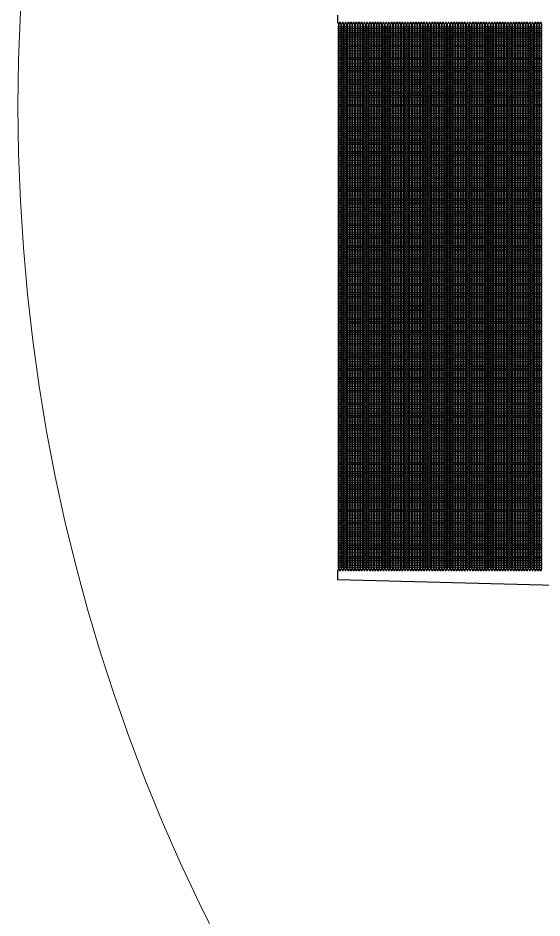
# Model space of a CAD drawing. Extents: x 4056 to 105656, y 4120 to 105720.
# Drawn here: x 4056 to 18557, y 32477 to 57365 of the extents above; entities that cross this region are included whole.
import ezdxf

# ---------------------------------------------------------------- set-up
doc = ezdxf.new("R2010")
doc.units = 13
doc.header["$MEASUREMENT"] = 0
doc.layers.add('Main Layer', color=7, linetype='Continuous', lineweight=0)

# ---------------------------------------------------------------- blocks, each defined once
blk = doc.blocks.new('row')
blk.add_lwpolyline([(-20, -1000, -0.774597), (-20, -1039), (-20, -1050, -0.774597), (-20, -1089), (-20, -1100, -0.774597), (-20, -1139), (-20, -1150, -0.774597), (-20, -1189), (-20, -1200, -0.774597), (-20, -1239), (-20, -1250, -0.774597), (-20, -1289), (-20, -1300, -0.774597), (-20, -1339), (-20, -1350, -0.774597), (-20, -1389), (-20, -1400, -0.774597), (-20, -1439), (-20, -1450, -0.774597), (-20, -1489), (-20, -1500, -0.774597), (-20, -1539), (-20, -1550, -0.774597), (-20, -1589), (-20, -1600, -0.774597), (-20, -1639), (-20, -1650, -0.774597), (-20, -1689), (-20, -1700, -0.774597), (-20, -1739), (-20, -1750, -0.774597), (-20, -1789), (-20, -1800, -0.774597), (-20, -1839), (-20, -1850, -0.774597), (-20, -1889), (-20, -1900, -0.774597), (-20, -1939), (-20, -1950, -0.774597), (-20, -1989), (-20, -2000, -0.774597), (-20, -2039), (-20, -2050, -0.774597), (-20, -2089), (-20, -2100, -0.774597), (-20, -2139), (-20, -2150, -0.774597), (-20, -2189), (-20, -2200, -0.774597), (-20, -2239), (-20, -2250, -0.774597), (-20, -2289), (-20, -2300, -0.774597), (-20, -2339), (-20, -2350, -0.774597), (-20, -2389), (-20, -2400, -0.774597), (-20, -2439), (-20, -2450, -0.774597), (-20, -2489), (-20, -2500, -0.774597), (-20, -2539), (-20, -2550, -0.774597), (-20, -2589), (-20, -2600, -0.774597), (-20, -2639), (-20, -2650, -0.774597), (-20, -2689), (-20, -2700, -0.774597), (-20, -2739), (-20, -2750, -0.774597), (-20, -2789), (-20, -2800, -0.774597), (-20, -2839), (-20, -2850, -0.774597), (-20, -2889), (-20, -2900, -0.774597), (-20, -2939), (-20, -2950, -0.774597), (-20, -2989), (-20, -3000, -0.774597), (-20, -3039), (-20, -3050, -0.774597), (-20, -3089), (-20, -3100, -0.774597), (-20, -3139), (-20, -3150, -0.774597), (-20, -3189), (-20, -3200, -0.774597), (-20, -3239), (-20, -3250, -0.774597), (-20, -3289), (-20, -3300, -0.774597), (-20, -3339), (-20, -3350, -0.774597), (-20, -3389), (-20, -3400, -0.774597), (-20, -3439), (-20, -3450, -0.774597), (-20, -3489), (-20, -3500, -0.774597), (-20, -3539), (-20, -3550, -0.774597), (-20, -3589), (-20, -3600, -0.774597), (-20, -3639), (-20, -3650, -0.774597), (-20, -3689), (-20, -3700, -0.774597), (-20, -3739), (-20, -3750, -0.774597), (-20, -3789), (-20, -3800, -0.774597), (-20, -3839), (-20, -3850, -0.774597), (-20, -3889), (-20, -3900, -0.774597), (-20, -3939), (-20, -3950, -0.774597), (-20, -3989), (-20, -4000, -0.774597), (-20, -4039), (-20, -4050, -0.774597), (-20, -4089), (-20, -4100, -0.774597), (-20, -4139), (-20, -4150, -0.774597), (-20, -4189), (-20, -4200, -0.774597), (-20, -4239), (-20, -4250, -0.774597), (-20, -4289), (-20, -4300, -0.774597), (-20, -4339), (-20, -4350, -0.774597), (-20, -4389), (-20, -4400, -0.774597), (-20, -4439), (-20, -4450, -0.774597), (-20, -4489), (-20, -4500, -0.774597), (-20, -4539), (-20, -4550, -0.774597), (-20, -4589), (-20, -4600, -0.774597), (-20, -4639), (-20, -4650, -0.774597), (-20, -4689), (-20, -4700, -0.774597), (-20, -4739), (-20, -4750, -0.774597), (-20, -4789), (-20, -4800, -0.774597), (-20, -4839), (-20, -4850, -0.774597), (-20, -4889), (-20, -4900, -0.774597), (-20, -4939), (-20, -4950, -0.774597), (-20, -4989), (-20, -5000, -0.774597), (-20, -5039), (-20, -5050, -0.774597), (-20, -5089), (-20, -5100, -0.774597), (-20, -5139), (-20, -5150, -0.774597), (-20, -5189), (-20, -5200, -0.774597), (-20, -5239), (-20, -5250, -0.774597), (-20, -5289), (-20, -5300, -0.774597), (-20, -5339), (-20, -5350, -0.774597), (-20, -5389), (-20, -5400, -0.774597), (-20, -5439), (-20, -5450, -0.774597), (-20, -5489), (-20, -5500, -0.774597), (-20, -5539), (-20, -5550, -0.774597), (-20, -5589), (-20, -5600, -0.774597), (-20, -5639), (-20, -5650, -0.774597), (-20, -5689), (-20, -5700, -0.774597), (-20, -5739), (-20, -5750, -0.774597), (-20, -5789), (-20, -5800, -0.774597), (-20, -5839), (-20, -5850, -0.774597), (-20, -5889), (-20, -5900, -0.774597), (-20, -5939), (-20, -5950, -0.774597), (-20, -5989), (-20, -6000, -0.774597), (-20, -6039), (-20, -6050, -0.774597), (-20, -6089), (-20, -6100, -0.774597), (-20, -6139), (-20, -6150, -0.774597), (-20, -6189), (-20, -6200, -0.774597), (-20, -6239), (-20, -6250, -0.774597), (-20, -6289), (-20, -6300, -0.774597), (-20, -6339), (-20, -6350, -0.774597), (-20, -6389), (-20, -6400, -0.774597), (-20, -6439), (-20, -6450, -0.774597), (-20, -6489), (-20, -6500, -0.774597), (-20, -6539), (-20, -6550, -0.774597), (-20, -6589), (-20, -6600, -0.774597), (-20, -6639), (-20, -6650, -0.774597), (-20, -6689), (-20, -6700, -0.774597), (-20, -6739), (-20, -6750, -0.774597), (-20, -6789), (-20, -6800, -0.774597), (-20, -6839), (-20, -6850, -0.774597), (-20, -6889), (-20, -6900, -0.774597), (-20, -6939), (-20, -6950, -0.774597), (-20, -6989), (-20, -7000, -0.774597), (-20, -7039), (-20, -7050, -0.774597), (-20, -7089), (-20, -7100, -0.774597), (-20, -7139), (-20, -7150, -0.774597), (-20, -7189), (-20, -7200, -0.774597), (-20, -7239), (-20, -7250, -0.774597), (-20, -7289), (-20, -7300, -0.774597), (-20, -7339), (-20, -7350, -0.774597), (-20, -7389), (-20, -7400, -0.774597), (-20, -7439), (-20, -7450, -0.774597), (-20, -7489), (-20, -7500, -0.774597), (-20, -7539), (-20, -7550, -0.774597), (-20, -7589), (-20, -7600, -0.774597), (-20, -7639), (-20, -7650, -0.774597), (-20, -7689), (-20, -7700, -0.774597), (-20, -7739), (-20, -7750, -0.774597), (-20, -7789), (-20, -7800, -0.774597), (-20, -7839), (-20, -7850, -0.774597), (-20, -7889), (-20, -7900, -0.774597), (-20, -7939), (-20, -7950, -0.774597), (-20, -7989), (-20, -8000, -0.774597), (-20, -8039), (-20, -8050, -0.774597), (-20, -8089), (-20, -8100, -0.774597), (-20, -8139), (-20, -8150, -0.774597), (-20, -8189), (-20, -8200, -0.774597), (-20, -8239), (-20, -8250, -0.774597), (-20, -8289), (-20, -8300, -0.774597), (-20, -8339), (-20, -8350, -0.774597), (-20, -8389), (-20, -8400, -0.774597), (-20, -8439), (-20, -8450, -0.774597), (-20, -8489), (-20, -8500, -0.774597), (-20, -8539), (-20, -8550, -0.774597), (-20, -8589), (-20, -8600, -0.774597), (-20, -8639), (-20, -8650, -0.774597), (-20, -8689), (-20, -8700, -0.774597), (-20, -8739), (-20, -8750, -0.774597), (-20, -8789), (-20, -8800, -0.774597), (-20, -8839), (-20, -8850, -0.774597), (-20, -8889), (-20, -8900, -0.774597), (-20, -8939), (-20, -8950, -0.774597), (-20, -8989), (-20, -9000, -0.774597), (-20, -9039), (-20, -9050, -0.774597), (-20, -9089), (-20, -9100, -0.774597), (-20, -9139), (-20, -9150, -0.774597), (-20, -9189), (-20, -9200, -0.774597), (-20, -9239), (-20, -9250, -0.774597), (-20, -9289), (-20, -9300, -0.774597), (-20, -9339), (-20, -9350, -0.774597), (-20, -9389), (-20, -9400, -0.774597), (-20, -9439), (-20, -9450, -0.774597), (-20, -9489), (-20, -9500, -0.774597), (-20, -9539), (-20, -9550, -0.774597), (-20, -9589), (-20, -9600, -0.774597), (-20, -9639), (-20, -9650, -0.774597), (-20, -9689), (-20, -9700, -0.774597), (-20, -9739), (-20, -9750, -0.774597), (-20, -9789), (-20, -9800, -0.774597), (-20, -9839), (-20, -9850, -0.774597), (-20, -9889), (-20, -9900, -0.774597), (-20, -9939), (-20, -9950, -0.774597), (-20, -9989), (-20, -10000, -0.774597), (-20, -10039), (-20, -10050, -0.774597), (-20, -10089), (-20, -10100, -0.774597), (-20, -10139), (-20, -10150, -0.774597), (-20, -10189), (-20, -10200, -0.774597), (-20, -10239), (-20, -10250, -0.774597), (-20, -10289), (-20, -10300, -0.774597), (-20, -10339), (-20, -10350, -0.774597), (-20, -10389), (-20, -10400, -0.774597), (-20, -10439), (-20, -10450, -0.774597), (-20, -10489), (-20, -10500, -0.774597), (-20, -10539), (-20, -10550, -0.774597), (-20, -10589), (-20, -10600, -0.774597), (-20, -10639), (-20, -10650, -0.774597), (-20, -10689), (-20, -10700, -0.774597), (-20, -10739), (-20, -10750, -0.774597), (-20, -10789), (-20, -10800, -0.774597), (-20, -10839), (-20, -10850, -0.774597), (-20, -10889), (-20, -10900, -0.774597), (-20, -10939), (-20, -10950, -0.774597), (-20, -10989), (-20, -11000, -0.774597), (-20, -11039), (-20, -11050, -0.774597), (-20, -11089), (-20, -11100, -0.774597), (-20, -11139), (-20, -11150, -0.774597), (-20, -11189), (-20, -11200, -0.774597), (-20, -11239), (-20, -11250, -0.774597), (-20, -11289), (-20, -11300, -0.774597), (-20, -11339), (-20, -11350, -0.774597), (-20, -11389), (-20, -11400, -0.774597), (-20, -11439), (-20, -11450, -0.774597), (-20, -11489), (-20, -11500, -0.774597), (-20, -11539), (-20, -11550, -0.774597), (-20, -11589), (-20, -11600, -0.774597), (-20, -11639), (-20, -11650, -0.774597), (-20, -11689), (-20, -11700, -0.774597), (-20, -11739), (-20, -11750, -0.774597), (-20, -11789), (-20, -11800, -0.774597), (-20, -11839), (-20, -11850, -0.774597), (-20, -11889), (-20, -11900, -0.774597), (-20, -11939), (-20, -11950, -0.774597), (-20, -11989), (-20, -12000, -0.774597), (-20, -12039), (-20, -12050, -0.774597), (-20, -12089), (-20, -12100, -0.774597), (-20, -12139), (-20, -12150, -0.774597), (-20, -12189), (-20, -12200, -0.774597), (-20, -12239), (-20, -12250, -0.774597), (-20, -12289), (-20, -12300, -0.774597), (-20, -12339), (-20, -12350, -0.774597), (-20, -12389), (-20, -12400, -0.774597), (-20, -12439), (-20, -12450, -0.774597), (-20, -12489), (-20, -12500, -0.774597), (-20, -12539), (-20, -12550, -0.774597), (-20, -12589), (-20, -12600, -0.774597), (-20, -12639), (-20, -12650, -0.774597), (-20, -12689), (-20, -12700, -0.774597), (-20, -12739), (-20, -12750, -0.774597), (-20, -12789), (-20, -12800, -0.774597), (-20, -12839), (-20, -12850, -0.774597), (-20, -12889), (-20, -12900, -0.774597), (-20, -12939), (-20, -12950, -0.774597), (-20, -12989), (-20, -13000, -0.774597), (-20, -13039), (-20, -13050, -0.774597), (-20, -13089), (-20, -13100, -0.774597), (-20, -13139), (-20, -13150, -0.774597), (-20, -13189), (-20, -13200, -0.774597), (-20, -13239), (-20, -13250, -0.774597), (-20, -13289), (-20, -13300, -0.774597), (-20, -13339), (-20, -13350, -0.774597), (-20, -13389), (-20, -13400, -0.774597), (-20, -13439), (-20, -13450, -0.774597), (-20, -13489), (-20, -13500, -0.774597), (-20, -13539), (-20, -13550, -0.774597), (-20, -13589), (-20, -13600, -0.774597), (-20, -13639), (-20, -13650, -0.774597), (-20, -13689), (-20, -13700, -0.774597), (-20, -13739), (-20, -13750, -0.774597), (-20, -13789), (-20, -13800, -0.774597), (-20, -13839), (-20, -13850, -0.774597), (-20, -13889), (-20, -13900, -0.774597), (-20, -13939), (-20, -13950, -0.774597), (-20, -13989), (-20, -14000, -0.774597), (-20, -14039), (-20, -14050, -0.774597), (-20, -14089), (-20, -14100, -0.774597), (-20, -14139), (-20, -14150, -0.774597), (-20, -14189), (-20, -14200, -0.774597), (-20, -14239), (-20, -14250, -0.774597), (-20, -14289), (-20, -14300, -0.774597), (-20, -14339), (-20, -14350, -0.774597), (-20, -14389), (-20, -14400, -0.774597), (-20, -14439), (-20, -14450, -0.774597), (-20, -14489), (-20, -14500, -0.774597), (-20, -14539), (-20, -14550, -0.774597), (-20, -14589), (-20, -14600, -0.774597), (-20, -14639), (-20, -14650, -0.774597), (-20, -14689), (-20, -14700, -0.774597), (-20, -14739), (-20, -14750, -0.774597), (-20, -14789), (-20, -14800, -0.774597), (-20, -14839), (-20, -14850, -0.774597), (-20, -14889), (-20, -14900, -0.774597), (-20, -14939), (-20, -14950, -0.774597), (-20, -14989), (-20, -15000, -0.774597), (-20, -15039), (-20, -15050, -0.774597), (-20, -15089), (-20, -15100), (0, -15150), (25, -15150), (45, -15100), (45, -15089, -0.774597), (45, -15050), (45, -15039, -0.774597), (45, -15000), (45, -14989, -0.774597), (45, -14950), (45, -14939, -0.774597), (45, -14900), (45, -14889, -0.774597), (45, -14850), (45, -14839, -0.774597), (45, -14800), (45, -14789, -0.774597), (45, -14750), (45, -14739, -0.774597), (45, -14700), (45, -14689, -0.774597), (45, -14650), (45, -14639, -0.774597), (45, -14600), (45, -14589, -0.774597), (45, -14550), (45, -14539, -0.774597), (45, -14500), (45, -14489, -0.774597), (45, -14450), (45, -14439, -0.774597), (45, -14400), (45, -14389, -0.774597), (45, -14350), (45, -14339, -0.774597), (45, -14300), (45, -14289, -0.774597), (45, -14250), (45, -14239, -0.774597), (45, -14200), (45, -14189, -0.774597), (45, -14150), (45, -14139, -0.774597), (45, -14100), (45, -14089, -0.774597), (45, -14050), (45, -14039, -0.774597), (45, -14000), (45, -13989, -0.774597), (45, -13950), (45, -13939, -0.774597), (45, -13900), (45, -13889, -0.774597), (45, -13850), (45, -13839, -0.774597), (45, -13800), (45, -13789, -0.774597), (45, -13750), (45, -13739, -0.774597), (45, -13700), (45, -13689, -0.774597), (45, -13650), (45, -13639, -0.774597), (45, -13600), (45, -13589, -0.774597), (45, -13550), (45, -13539, -0.774597), (45, -13500), (45, -13489, -0.774597), (45, -13450), (45, -13439, -0.774597), (45, -13400), (45, -13389, -0.774597), (45, -13350), (45, -13339, -0.774597), (45, -13300), (45, -13289, -0.774597), (45, -13250), (45, -13239, -0.774597), (45, -13200), (45, -13189, -0.774597), (45, -13150), (45, -13139, -0.774597), (45, -13100), (45, -13089, -0.774597), (45, -13050), (45, -13039, -0.774597), (45, -13000), (45, -12989, -0.774597), (45, -12950), (45, -12939, -0.774597), (45, -12900), (45, -12889, -0.774597), (45, -12850), (45, -12839, -0.774597), (45, -12800), (45, -12789, -0.774597), (45, -12750), (45, -12739, -0.774597), (45, -12700), (45, -12689, -0.774597), (45, -12650), (45, -12639, -0.774597), (45, -12600), (45, -12589, -0.774597), (45, -12550), (45, -12539, -0.774597), (45, -12500), (45, -12489, -0.774597), (45, -12450), (45, -12439, -0.774597), (45, -12400), (45, -12389, -0.774597), (45, -12350), (45, -12339, -0.774597), (45, -12300), (45, -12289, -0.774597), (45, -12250), (45, -12239, -0.774597), (45, -12200), (45, -12189, -0.774597), (45, -12150), (45, -12139, -0.774597), (45, -12100), (45, -12089, -0.774597), (45, -12050), (45, -12039, -0.774597), (45, -12000), (45, -11989, -0.774597), (45, -11950), (45, -11939, -0.774597), (45, -11900), (45, -11889, -0.774597), (45, -11850), (45, -11839, -0.774597), (45, -11800), (45, -11789, -0.774597), (45, -11750), (45, -11739, -0.774597), (45, -11700), (45, -11689, -0.774597), (45, -11650), (45, -11639, -0.774597), (45, -11600), (45, -11589, -0.774597), (45, -11550), (45, -11539, -0.774597), (45, -11500), (45, -11489, -0.774597), (45, -11450), (45, -11439, -0.774597), (45, -11400), (45, -11389, -0.774597), (45, -11350), (45, -11339, -0.774597), (45, -11300), (45, -11289, -0.774597), (45, -11250), (45, -11239, -0.774597), (45, -11200), (45, -11189, -0.774597), (45, -11150), (45, -11139, -0.774597), (45, -11100), (45, -11089, -0.774597), (45, -11050), (45, -11039, -0.774597), (45, -11000), (45, -10989, -0.774597), (45, -10950), (45, -10939, -0.774597), (45, -10900), (45, -10889, -0.774597), (45, -10850), (45, -10839, -0.774597), (45, -10800), (45, -10789, -0.774597), (45, -10750), (45, -10739, -0.774597), (45, -10700), (45, -10689, -0.774597), (45, -10650), (45, -10639, -0.774597), (45, -10600), (45, -10589, -0.774597), (45, -10550), (45, -10539, -0.774597), (45, -10500), (45, -10489, -0.774597), (45, -10450), (45, -10439, -0.774597), (45, -10400), (45, -10389, -0.774597), (45, -10350), (45, -10339, -0.774597), (45, -10300), (45, -10289, -0.774597), (45, -10250), (45, -10239, -0.774597), (45, -10200), (45, -10189, -0.774597), (45, -10150), (45, -10139, -0.774597), (45, -10100), (45, -10089, -0.774597), (45, -10050), (45, -10039, -0.774597), (45, -10000), (45, -9989, -0.774597), (45, -9950), (45, -9939, -0.774597), (45, -9900), (45, -9889, -0.774597), (45, -9850), (45, -9839, -0.774597), (45, -9800), (45, -9789, -0.774597), (45, -9750), (45, -9739, -0.774597), (45, -9700), (45, -9689, -0.774597), (45, -9650), (45, -9639, -0.774597), (45, -9600), (45, -9589, -0.774597), (45, -9550), (45, -9539, -0.774597), (45, -9500), (45, -9489, -0.774597), (45, -9450), (45, -9439, -0.774597), (45, -9400), (45, -9389, -0.774597), (45, -9350), (45, -9339, -0.774597), (45, -9300), (45, -9289, -0.774597), (45, -9250), (45, -9239, -0.774597), (45, -9200), (45, -9189, -0.774597), (45, -9150), (45, -9139, -0.774597), (45, -9100), (45, -9089, -0.774597), (45, -9050), (45, -9039, -0.774597), (45, -9000), (45, -8989, -0.774597), (45, -8950), (45, -8939, -0.774597), (45, -8900), (45, -8889, -0.774597), (45, -8850), (45, -8839, -0.774597), (45, -8800), (45, -8789, -0.774597), (45, -8750), (45, -8739, -0.774597), (45, -8700), (45, -8689, -0.774597), (45, -8650), (45, -8639, -0.774597), (45, -8600), (45, -8589, -0.774597), (45, -8550), (45, -8539, -0.774597), (45, -8500), (45, -8489, -0.774597), (45, -8450), (45, -8439, -0.774597), (45, -8400), (45, -8389, -0.774597), (45, -8350), (45, -8339, -0.774597), (45, -8300), (45, -8289, -0.774597), (45, -8250), (45, -8239, -0.774597), (45, -8200), (45, -8189, -0.774597), (45, -8150), (45, -8139, -0.774597), (45, -8100), (45, -8089, -0.774597), (45, -8050), (45, -8039, -0.774597), (45, -8000), (45, -7989, -0.774597), (45, -7950), (45, -7939, -0.774597), (45, -7900), (45, -7889, -0.774597), (45, -7850), (45, -7839, -0.774597), (45, -7800), (45, -7789, -0.774597), (45, -7750), (45, -7739, -0.774597), (45, -7700), (45, -7689, -0.774597), (45, -7650), (45, -7639, -0.774597), (45, -7600), (45, -7589, -0.774597), (45, -7550), (45, -7539, -0.774597), (45, -7500), (45, -7489, -0.774597), (45, -7450), (45, -7439, -0.774597), (45, -7400), (45, -7389, -0.774597), (45, -7350), (45, -7339, -0.774597), (45, -7300), (45, -7289, -0.774597), (45, -7250), (45, -7239, -0.774597), (45, -7200), (45, -7189, -0.774597), (45, -7150), (45, -7139, -0.774597), (45, -7100), (45, -7089, -0.774597), (45, -7050), (45, -7039, -0.774597), (45, -7000), (45, -6989, -0.774597), (45, -6950), (45, -6939, -0.774597), (45, -6900), (45, -6889, -0.774597), (45, -6850), (45, -6839, -0.774597), (45, -6800), (45, -6789, -0.774597), (45, -6750), (45, -6739, -0.774597), (45, -6700), (45, -6689, -0.774597), (45, -6650), (45, -6639, -0.774597), (45, -6600), (45, -6589, -0.774597), (45, -6550), (45, -6539, -0.774597), (45, -6500), (45, -6489, -0.774597), (45, -6450), (45, -6439, -0.774597), (45, -6400), (45, -6389, -0.774597), (45, -6350), (45, -6339, -0.774597), (45, -6300), (45, -6289, -0.774597), (45, -6250), (45, -6239, -0.774597), (45, -6200), (45, -6189, -0.774597), (45, -6150), (45, -6139, -0.774597), (45, -6100), (45, -6089, -0.774597), (45, -6050), (45, -6039, -0.774597), (45, -6000), (45, -5989, -0.774597), (45, -5950), (45, -5939, -0.774597), (45, -5900), (45, -5889, -0.774597), (45, -5850), (45, -5839, -0.774597), (45, -5800), (45, -5789, -0.774597), (45, -5750), (45, -5739, -0.774597), (45, -5700), (45, -5689, -0.774597), (45, -5650), (45, -5639, -0.774597), (45, -5600), (45, -5589, -0.774597), (45, -5550), (45, -5539, -0.774597), (45, -5500), (45, -5489, -0.774597), (45, -5450), (45, -5439, -0.774597), (45, -5400), (45, -5389, -0.774597), (45, -5350), (45, -5339, -0.774597), (45, -5300), (45, -5289, -0.774597), (45, -5250), (45, -5239, -0.774597), (45, -5200), (45, -5189, -0.774597), (45, -5150), (45, -5139, -0.774597), (45, -5100), (45, -5089, -0.774597), (45, -5050), (45, -5039, -0.774597), (45, -5000), (45, -4989, -0.774597), (45, -4950), (45, -4939, -0.774597), (45, -4900), (45, -4889, -0.774597), (45, -4850), (45, -4839, -0.774597), (45, -4800), (45, -4789, -0.774597), (45, -4750), (45, -4739, -0.774597), (45, -4700), (45, -4689, -0.774597), (45, -4650), (45, -4639, -0.774597), (45, -4600), (45, -4589, -0.774597), (45, -4550), (45, -4539, -0.774597), (45, -4500), (45, -4489, -0.774597), (45, -4450), (45, -4439, -0.774597), (45, -4400), (45, -4389, -0.774597), (45, -4350), (45, -4339, -0.774597), (45, -4300), (45, -4289, -0.774597), (45, -4250), (45, -4239, -0.774597), (45, -4200), (45, -4189, -0.774597), (45, -4150), (45, -4139, -0.774597), (45, -4100), (45, -4089, -0.774597), (45, -4050), (45, -4039, -0.774597), (45, -4000), (45, -3989, -0.774597), (45, -3950), (45, -3939, -0.774597), (45, -3900), (45, -3889, -0.774597), (45, -3850), (45, -3839, -0.774597), (45, -3800), (45, -3789, -0.774597), (45, -3750), (45, -3739, -0.774597), (45, -3700), (45, -3689, -0.774597), (45, -3650), (45, -3639, -0.774597), (45, -3600), (45, -3589, -0.774597), (45, -3550), (45, -3539, -0.774597), (45, -3500), (45, -3489, -0.774597), (45, -3450), (45, -3439, -0.774597), (45, -3400), (45, -3389, -0.774597), (45, -3350), (45, -3339, -0.774597), (45, -3300), (45, -3289, -0.774597), (45, -3250), (45, -3239, -0.774597), (45, -3200), (45, -3189, -0.774597), (45, -3150), (45, -3139, -0.774597), (45, -3100), (45, -3089, -0.774597), (45, -3050), (45, -3039, -0.774597), (45, -3000), (45, -2989, -0.774597), (45, -2950), (45, -2939, -0.774597), (45, -2900), (45, -2889, -0.774597), (45, -2850), (45, -2839, -0.774597), (45, -2800), (45, -2789, -0.774597), (45, -2750), (45, -2739, -0.774597), (45, -2700), (45, -2689, -0.774597), (45, -2650), (45, -2639, -0.774597), (45, -2600), (45, -2589, -0.774597), (45, -2550), (45, -2539, -0.774597), (45, -2500), (45, -2489, -0.774597), (45, -2450), (45, -2439, -0.774597), (45, -2400), (45, -2389, -0.774597), (45, -2350), (45, -2339, -0.774597), (45, -2300), (45, -2289, -0.774597), (45, -2250), (45, -2239, -0.774597), (45, -2200), (45, -2189, -0.774597), (45, -2150), (45, -2139, -0.774597), (45, -2100), (45, -2089, -0.774597), (45, -2050), (45, -2039, -0.774597), (45, -2000), (45, -1989, -0.774597), (45, -1950), (45, -1939, -0.774597), (45, -1900), (45, -1889, -0.774597), (45, -1850), (45, -1839, -0.774597), (45, -1800), (45, -1789, -0.774597), (45, -1750), (45, -1739, -0.774597), (45, -1700), (45, -1689, -0.774597), (45, -1650), (45, -1639, -0.774597), (45, -1600), (45, -1589, -0.774597), (45, -1550), (45, -1539, -0.774597), (45, -1500), (45, -1489, -0.774597), (45, -1450), (45, -1439, -0.774597), (45, -1400), (45, -1389, -0.774597), (45, -1350), (45, -1339, -0.774597), (45, -1300), (45, -1289, -0.774597), (45, -1250), (45, -1239, -0.774597), (45, -1200), (45, -1189, -0.774597), (45, -1150), (45, -1139, -0.774597), (45, -1100), (45, -1089, -0.774597), (45, -1050), (45, -1039, -0.774597), (45, -1000), (45, -989, -0.774597), (45, -950), (45, -939, -0.774597), (45, -900), (45, -889, -0.774597), (45, -850), (45, -839, -0.774597), (45, -800), (45, -789, -0.774597), (45, -750), (45, -739, -0.774597), (45, -700), (45, -689, -0.774597), (45, -650), (45, -639, -0.774597), (45, -600), (45, -589, -0.774597), (45, -550), (45, -539, -0.774597), (45, -500), (45, -489, -0.774597), (45, -450), (45, -439, -0.774597), (45, -400), (45, -389, -0.774597), (45, -350), (45, -339, -0.774597), (45, -300), (45, -289, -0.774597), (45, -250), (45, -239, -0.774597), (45, -200), (45, -189, -0.774597), (45, -150), (45, -139, -0.774597), (45, -100), (45, -50), (45, -50), (25, 0), (0, 0), (-20, -50), (-20, -100, -0.774597), (-20, -139), (-20, -150, -0.774597), (-20, -189), (-20, -200, -0.774597), (-20, -239), (-20, -250, -0.774597), (-20, -289), (-20, -300, -0.774597), (-20, -339), (-20, -350, -0.774597), (-20, -389), (-20, -400, -0.774597), (-20, -439), (-20, -450, -0.774597), (-20, -489), (-20, -500, -0.774597), (-20, -539), (-20, -550, -0.774597), (-20, -589), (-20, -600, -0.774597), (-20, -639), (-20, -650, -0.774597), (-20, -689), (-20, -700, -0.774597), (-20, -739), (-20, -750, -0.774597), (-20, -789), (-20, -800, -0.774597), (-20, -839), (-20, -850, -0.774597), (-20, -889), (-20, -900, -0.774597), (-20, -939), (-20, -950, -0.774597), (-20, -989)], format="xyb", close=True)

msp = doc.modelspace()

# ---------------------------------------------------------------- linework, layer by layer
msp.add_lwpolyline([(12895, 57440), (12895, 57240), (12907, 57240), (12927, 57190), (12927, 57140, 0.774597), (12927, 57101), (12927, 57090, 0.774597), (12927, 57051), (12927, 57040, 0.774597), (12927, 57001), (12927, 56990, 0.774597), (12927, 56951), (12927, 56940, 0.774597), (12927, 56901), (12927, 56890, 0.774597), (12927, 56851), (12927, 56840, 0.774597), (12927, 56801), (12927, 56790, 0.774597), (12927, 56751), (12927, 56740, 0.774597), (12927, 56701), (12927, 56690, 0.774597), (12927, 56651), (12927, 56640, 0.774597), (12927, 56601), (12927, 56590, 0.774597), (12927, 56551), (12927, 56540, 0.774597), (12927, 56501), (12927, 56490, 0.774597), (12927, 56451), (12927, 56440, 0.774597), (12927, 56401), (12927, 56390, 0.774597), (12927, 56351), (12927, 56340, 0.774597), (12927, 56301), (12927, 56290, 0.774597), (12927, 56251), (12927, 56240, 0.774597), (12927, 56201), (12927, 56190, 0.774597), (12927, 56151), (12927, 56140, 0.774597), (12927, 56101), (12927, 56090, 0.774597), (12927, 56051), (12927, 56040, 0.774597), (12927, 56001), (12927, 55990, 0.774597), (12927, 55951), (12927, 55940, 0.774597), (12927, 55901), (12927, 55890, 0.774597), (12927, 55851), (12927, 55840, 0.774597), (12927, 55801), (12927, 55790, 0.774597), (12927, 55751), (12927, 55740, 0.774597), (12927, 55701), (12927, 55690, 0.774597), (12927, 55651), (12927, 55640, 0.774597), (12927, 55601), (12927, 55590, 0.774597), (12927, 55551), (12927, 55540, 0.774597), (12927, 55501), (12927, 55490, 0.774597), (12927, 55451), (12927, 55440, 0.774597), (12927, 55401), (12927, 55390, 0.774597), (12927, 55351), (12927, 55340, 0.774597), (12927, 55301), (12927, 55290, 0.774597), (12927, 55251), (12927, 55240, 0.774597), (12927, 55201), (12927, 55190, 0.774597), (12927, 55151), (12927, 55140, 0.774597), (12927, 55101), (12927, 55090, 0.774597), (12927, 55051), (12927, 55040, 0.774597), (12927, 55001), (12927, 54990, 0.774597), (12927, 54951), (12927, 54940, 0.774597), (12927, 54901), (12927, 54890, 0.774597), (12927, 54851), (12927, 54840, 0.774597), (12927, 54801), (12927, 54790, 0.774597), (12927, 54751), (12927, 54740, 0.774597), (12927, 54701), (12927, 54690, 0.774597), (12927, 54651), (12927, 54640, 0.774597), (12927, 54601), (12927, 54590, 0.774597), (12927, 54551), (12927, 54540, 0.774597), (12927, 54501), (12927, 54490, 0.774597), (12927, 54451), (12927, 54440, 0.774597), (12927, 54401), (12927, 54390, 0.774597), (12927, 54351), (12927, 54340, 0.774597), (12927, 54301), (12927, 54290, 0.774597), (12927, 54251), (12927, 54240, 0.774597), (12927, 54201), (12927, 54190, 0.774597), (12927, 54151), (12927, 54140, 0.774597), (12927, 54101), (12927, 54090, 0.774597), (12927, 54051), (12927, 54040, 0.774597), (12927, 54001), (12927, 53990, 0.774597), (12927, 53951), (12927, 53940, 0.774597), (12927, 53901), (12927, 53890, 0.774597), (12927, 53851), (12927, 53840, 0.774597), (12927, 53801), (12927, 53790, 0.774597), (12927, 53751), (12927, 53740, 0.774597), (12927, 53701), (12927, 53690, 0.774597), (12927, 53651), (12927, 53640, 0.774597), (12927, 53601), (12927, 53590, 0.774597), (12927, 53551), (12927, 53540, 0.774597), (12927, 53501), (12927, 53490, 0.774597), (12927, 53451), (12927, 53440, 0.774597), (12927, 53401), (12927, 53390, 0.774597), (12927, 53351), (12927, 53340, 0.774597), (12927, 53301), (12927, 53290, 0.774597), (12927, 53251), (12927, 53240, 0.774597), (12927, 53201), (12927, 53190, 0.774597), (12927, 53151), (12927, 53140, 0.774597), (12927, 53101), (12927, 53090, 0.774597), (12927, 53051), (12927, 53040, 0.774597), (12927, 53001), (12927, 52990, 0.774597), (12927, 52951), (12927, 52940, 0.774597), (12927, 52901), (12927, 52890, 0.774597), (12927, 52851), (12927, 52840, 0.774597), (12927, 52801), (12927, 52790, 0.774597), (12927, 52751), (12927, 52740, 0.774597), (12927, 52701), (12927, 52690, 0.774597), (12927, 52651), (12927, 52640, 0.774597), (12927, 52601), (12927, 52590, 0.774597), (12927, 52551), (12927, 52540, 0.774597), (12927, 52501), (12927, 52490, 0.774597), (12927, 52451), (12927, 52440, 0.774597), (12927, 52401), (12927, 52390, 0.774597), (12927, 52351), (12927, 52340, 0.774597), (12927, 52301), (12927, 52290, 0.774597), (12927, 52251), (12927, 52240, 0.774597), (12927, 52201), (12927, 52190, 0.774597), (12927, 52151), (12927, 52140, 0.774597), (12927, 52101), (12927, 52090, 0.774597), (12927, 52051), (12927, 52040, 0.774597), (12927, 52001), (12927, 51990, 0.774597), (12927, 51951), (12927, 51940, 0.774597), (12927, 51901), (12927, 51890, 0.774597), (12927, 51851), (12927, 51840, 0.774597), (12927, 51801), (12927, 51790, 0.774597), (12927, 51751), (12927, 51740, 0.774597), (12927, 51701), (12927, 51690, 0.774597), (12927, 51651), (12927, 51640, 0.774597), (12927, 51601), (12927, 51590, 0.774597), (12927, 51551), (12927, 51540, 0.774597), (12927, 51501), (12927, 51490, 0.774597), (12927, 51451), (12927, 51440, 0.774597), (12927, 51401), (12927, 51390, 0.774597), (12927, 51351), (12927, 51340, 0.774597), (12927, 51301), (12927, 51290, 0.774597), (12927, 51251), (12927, 51240, 0.774597), (12927, 51201), (12927, 51190, 0.774597), (12927, 51151), (12927, 51140, 0.774597), (12927, 51101), (12927, 51090, 0.774597), (12927, 51051), (12927, 51040, 0.774597), (12927, 51001), (12927, 50990, 0.774597), (12927, 50951), (12927, 50940, 0.774597), (12927, 50901), (12927, 50890, 0.774597), (12927, 50851), (12927, 50840, 0.774597), (12927, 50801), (12927, 50790, 0.774597), (12927, 50751), (12927, 50740, 0.774597), (12927, 50701), (12927, 50690, 0.774597), (12927, 50651), (12927, 50640, 0.774597), (12927, 50601), (12927, 50590, 0.774597), (12927, 50551), (12927, 50540, 0.774597), (12927, 50501), (12927, 50490, 0.774597), (12927, 50451), (12927, 50440, 0.774597), (12927, 50401), (12927, 50390, 0.774597), (12927, 50351), (12927, 50340, 0.774597), (12927, 50301), (12927, 50290, 0.774597), (12927, 50251), (12927, 50240, 0.774597), (12927, 50201), (12927, 50190, 0.774597), (12927, 50151), (12927, 50140, 0.774597), (12927, 50101), (12927, 50090, 0.774597), (12927, 50051), (12927, 50040, 0.774597), (12927, 50001), (12927, 49990, 0.774597), (12927, 49951), (12927, 49940, 0.774597), (12927, 49901), (12927, 49890, 0.774597), (12927, 49851), (12927, 49840, 0.774597), (12927, 49801), (12927, 49790, 0.774597), (12927, 49751), (12927, 49740, 0.774597), (12927, 49701), (12927, 49690, 0.774597), (12927, 49651), (12927, 49640, 0.774597), (12927, 49601), (12927, 49590, 0.774597), (12927, 49551), (12927, 49540, 0.774597), (12927, 49501), (12927, 49490, 0.774597), (12927, 49451), (12927, 49440, 0.774597), (12927, 49401), (12927, 49390, 0.774597), (12927, 49351), (12927, 49340, 0.774597), (12927, 49301), (12927, 49290, 0.774597), (12927, 49251), (12927, 49240, 0.774597), (12927, 49201), (12927, 49190, 0.774597), (12927, 49151), (12927, 49140, 0.774597), (12927, 49101), (12927, 49090, 0.774597), (12927, 49051), (12927, 49040, 0.774597), (12927, 49001), (12927, 48990, 0.774597), (12927, 48951), (12927, 48940, 0.774597), (12927, 48901), (12927, 48890, 0.774597), (12927, 48851), (12927, 48840, 0.774597), (12927, 48801), (12927, 48790, 0.774597), (12927, 48751), (12927, 48740, 0.774597), (12927, 48701), (12927, 48690, 0.774597), (12927, 48651), (12927, 48640, 0.774597), (12927, 48601), (12927, 48590, 0.774597), (12927, 48551), (12927, 48540, 0.774597), (12927, 48501), (12927, 48490, 0.774597), (12927, 48451), (12927, 48440, 0.774597), (12927, 48401), (12927, 48390, 0.774597), (12927, 48351), (12927, 48340, 0.774597), (12927, 48301), (12927, 48290, 0.774597), (12927, 48251), (12927, 48240, 0.774597), (12927, 48201), (12927, 48190, 0.774597), (12927, 48151), (12927, 48140, 0.774597), (12927, 48101), (12927, 48090, 0.774597), (12927, 48051), (12927, 48040, 0.774597), (12927, 48001), (12927, 47990, 0.774597), (12927, 47951), (12927, 47940, 0.774597), (12927, 47901), (12927, 47890, 0.774597), (12927, 47851), (12927, 47840, 0.774597), (12927, 47801), (12927, 47790, 0.774597), (12927, 47751), (12927, 47740, 0.774597), (12927, 47701), (12927, 47690, 0.774597), (12927, 47651), (12927, 47640, 0.774597), (12927, 47601), (12927, 47590, 0.774597), (12927, 47551), (12927, 47540, 0.774597), (12927, 47501), (12927, 47490, 0.774597), (12927, 47451), (12927, 47440, 0.774597), (12927, 47401), (12927, 47390, 0.774597), (12927, 47351), (12927, 47340, 0.774597), (12927, 47301), (12927, 47290, 0.774597), (12927, 47251), (12927, 47240, 0.774597), (12927, 47201), (12927, 47190, 0.774597), (12927, 47151), (12927, 47140, 0.774597), (12927, 47101), (12927, 47090, 0.774597), (12927, 47051), (12927, 47040, 0.774597), (12927, 47001), (12927, 46990, 0.774597), (12927, 46951), (12927, 46940, 0.774597), (12927, 46901), (12927, 46890, 0.774597), (12927, 46851), (12927, 46840, 0.774597), (12927, 46801), (12927, 46790, 0.774597), (12927, 46751), (12927, 46740, 0.774597), (12927, 46701), (12927, 46690, 0.774597), (12927, 46651), (12927, 46640, 0.774597), (12927, 46601), (12927, 46590, 0.774597), (12927, 46551), (12927, 46540, 0.774597), (12927, 46501), (12927, 46490, 0.774597), (12927, 46451), (12927, 46440, 0.774597), (12927, 46401), (12927, 46390, 0.774597), (12927, 46351), (12927, 46340, 0.774597), (12927, 46301), (12927, 46290, 0.774597), (12927, 46251), (12927, 46240, 0.774597), (12927, 46201), (12927, 46190, 0.774597), (12927, 46151), (12927, 46140, 0.774597), (12927, 46101), (12927, 46090, 0.774597), (12927, 46051), (12927, 46040, 0.774597), (12927, 46001), (12927, 45990, 0.774597), (12927, 45951), (12927, 45940, 0.774597), (12927, 45901), (12927, 45890, 0.774597), (12927, 45851), (12927, 45840, 0.774597), (12927, 45801), (12927, 45790, 0.774597), (12927, 45751), (12927, 45740, 0.774597), (12927, 45701), (12927, 45690, 0.774597), (12927, 45651), (12927, 45640, 0.774597), (12927, 45601), (12927, 45590, 0.774597), (12927, 45551), (12927, 45540, 0.774597), (12927, 45501), (12927, 45490, 0.774597), (12927, 45451), (12927, 45440, 0.774597), (12927, 45401), (12927, 45390, 0.774597), (12927, 45351), (12927, 45340, 0.774597), (12927, 45301), (12927, 45290, 0.774597), (12927, 45251), (12927, 45240, 0.774597), (12927, 45201), (12927, 45190, 0.774597), (12927, 45151), (12927, 45140, 0.774597), (12927, 45101), (12927, 45090, 0.774597), (12927, 45051), (12927, 45040, 0.774597), (12927, 45001), (12927, 44990, 0.774597), (12927, 44951), (12927, 44940, 0.774597), (12927, 44901), (12927, 44890, 0.774597), (12927, 44851), (12927, 44840, 0.774597), (12927, 44801), (12927, 44790, 0.774597), (12927, 44751), (12927, 44740, 0.774597), (12927, 44701), (12927, 44690, 0.774597), (12927, 44651), (12927, 44640, 0.774597), (12927, 44601), (12927, 44590, 0.774597), (12927, 44551), (12927, 44540, 0.774597), (12927, 44501), (12927, 44490, 0.774597), (12927, 44451), (12927, 44440, 0.774597), (12927, 44401), (12927, 44390, 0.774597), (12927, 44351), (12927, 44340, 0.774597), (12927, 44301), (12927, 44290, 0.774597), (12927, 44251), (12927, 44240, 0.774597), (12927, 44201), (12927, 44190, 0.774597), (12927, 44151), (12927, 44140, 0.774597), (12927, 44101), (12927, 44090, 0.774597), (12927, 44051), (12927, 44040, 0.774597), (12927, 44001), (12927, 43990, 0.774597), (12927, 43951), (12927, 43940, 0.774597), (12927, 43901), (12927, 43890, 0.774597), (12927, 43851), (12927, 43840, 0.774597), (12927, 43801), (12927, 43790, 0.774597), (12927, 43751), (12927, 43740, 0.774597), (12927, 43701), (12927, 43690, 0.774597), (12927, 43651), (12927, 43640, 0.774597), (12927, 43601), (12927, 43590, 0.774597), (12927, 43551), (12927, 43540, 0.774597), (12927, 43501), (12927, 43490, 0.774597), (12927, 43451), (12927, 43440, 0.774597), (12927, 43401), (12927, 43390, 0.774597), (12927, 43351), (12927, 43340, 0.774597), (12927, 43301), (12927, 43290, 0.774597), (12927, 43251), (12927, 43240, 0.774597), (12927, 43201), (12927, 43190, 0.774597), (12927, 43151), (12927, 43140, 0.774597), (12927, 43101), (12927, 43090, 0.774597), (12927, 43051), (12927, 43040, 0.774597), (12927, 43001), (12927, 42990, 0.774597), (12927, 42951), (12927, 42940, 0.774597), (12927, 42901), (12927, 42890, 0.774597), (12927, 42851), (12927, 42840, 0.774597), (12927, 42801), (12927, 42790, 0.774597), (12927, 42751), (12927, 42740, 0.774597), (12927, 42701), (12927, 42690, 0.774597), (12927, 42651), (12927, 42640, 0.774597), (12927, 42601), (12927, 42590, 0.774597), (12927, 42551), (12927, 42540, 0.774597), (12927, 42501), (12927, 42490, 0.774597), (12927, 42451), (12927, 42440, 0.774597), (12927, 42401), (12927, 42390, 0.774597), (12927, 42351), (12927, 42340, 0.774597), (12927, 42301), (12927, 42290, 0.774597), (12927, 42251), (12927, 42240, 0.774597), (12927, 42201), (12927, 42190, 0.774597), (12927, 42151), (12927, 42140), (12907, 42090), (12895, 42090), (12895, 41840), (20345, 41640)], format="xyb")
at = {"layer": 'Main Layer'}
msp.add_circle((54856, 54920), 50800, dxfattribs=at)

# ---------------------------------------------------------------- block references
for p in [(12957, 57240), (13032, 57240), (13107, 57240), (13182, 57240), (13257, 57240), (13332, 57240), (13407, 57240), (13482, 57240), (13557, 57240), (13632, 57240), (13707, 57240), (13782, 57240), (13857, 57240), (13932, 57240), (14007, 57240), (14082, 57240), (14157, 57240), (14232, 57240), (14307, 57240), (14382, 57240), (14457, 57240), (14532, 57240), (14607, 57240), (14682, 57240), (14757, 57240), (14832, 57240), (14907, 57240), (14982, 57240), (15057, 57240), (15132, 57240), (15207, 57240), (15282, 57240), (15357, 57240), (15432, 57240), (15507, 57240), (15582, 57240), (15657, 57240), (15732, 57240), (15807, 57240), (15882, 57240), (15957, 57240), (16032, 57240), (16107, 57240), (16182, 57240), (16257, 57240), (16332, 57240), (16407, 57240), (16482, 57240), (16557, 57240), (16632, 57240), (16707, 57240), (16782, 57240), (16857, 57240), (16932, 57240), (17007, 57240), (17082, 57240), (17157, 57240), (17232, 57240), (17307, 57240), (17382, 57240), (17457, 57240), (17532, 57240), (17607, 57240), (17682, 57240), (17757, 57240), (17832, 57240), (17907, 57240), (17982, 57240), (18057, 57240), (18132, 57240), (18207, 57240), (18282, 57240), (18357, 57240), (18432, 57240), (18507, 57240)]:
    msp.add_blockref('row', p)

doc.saveas('drawing.dxf')
